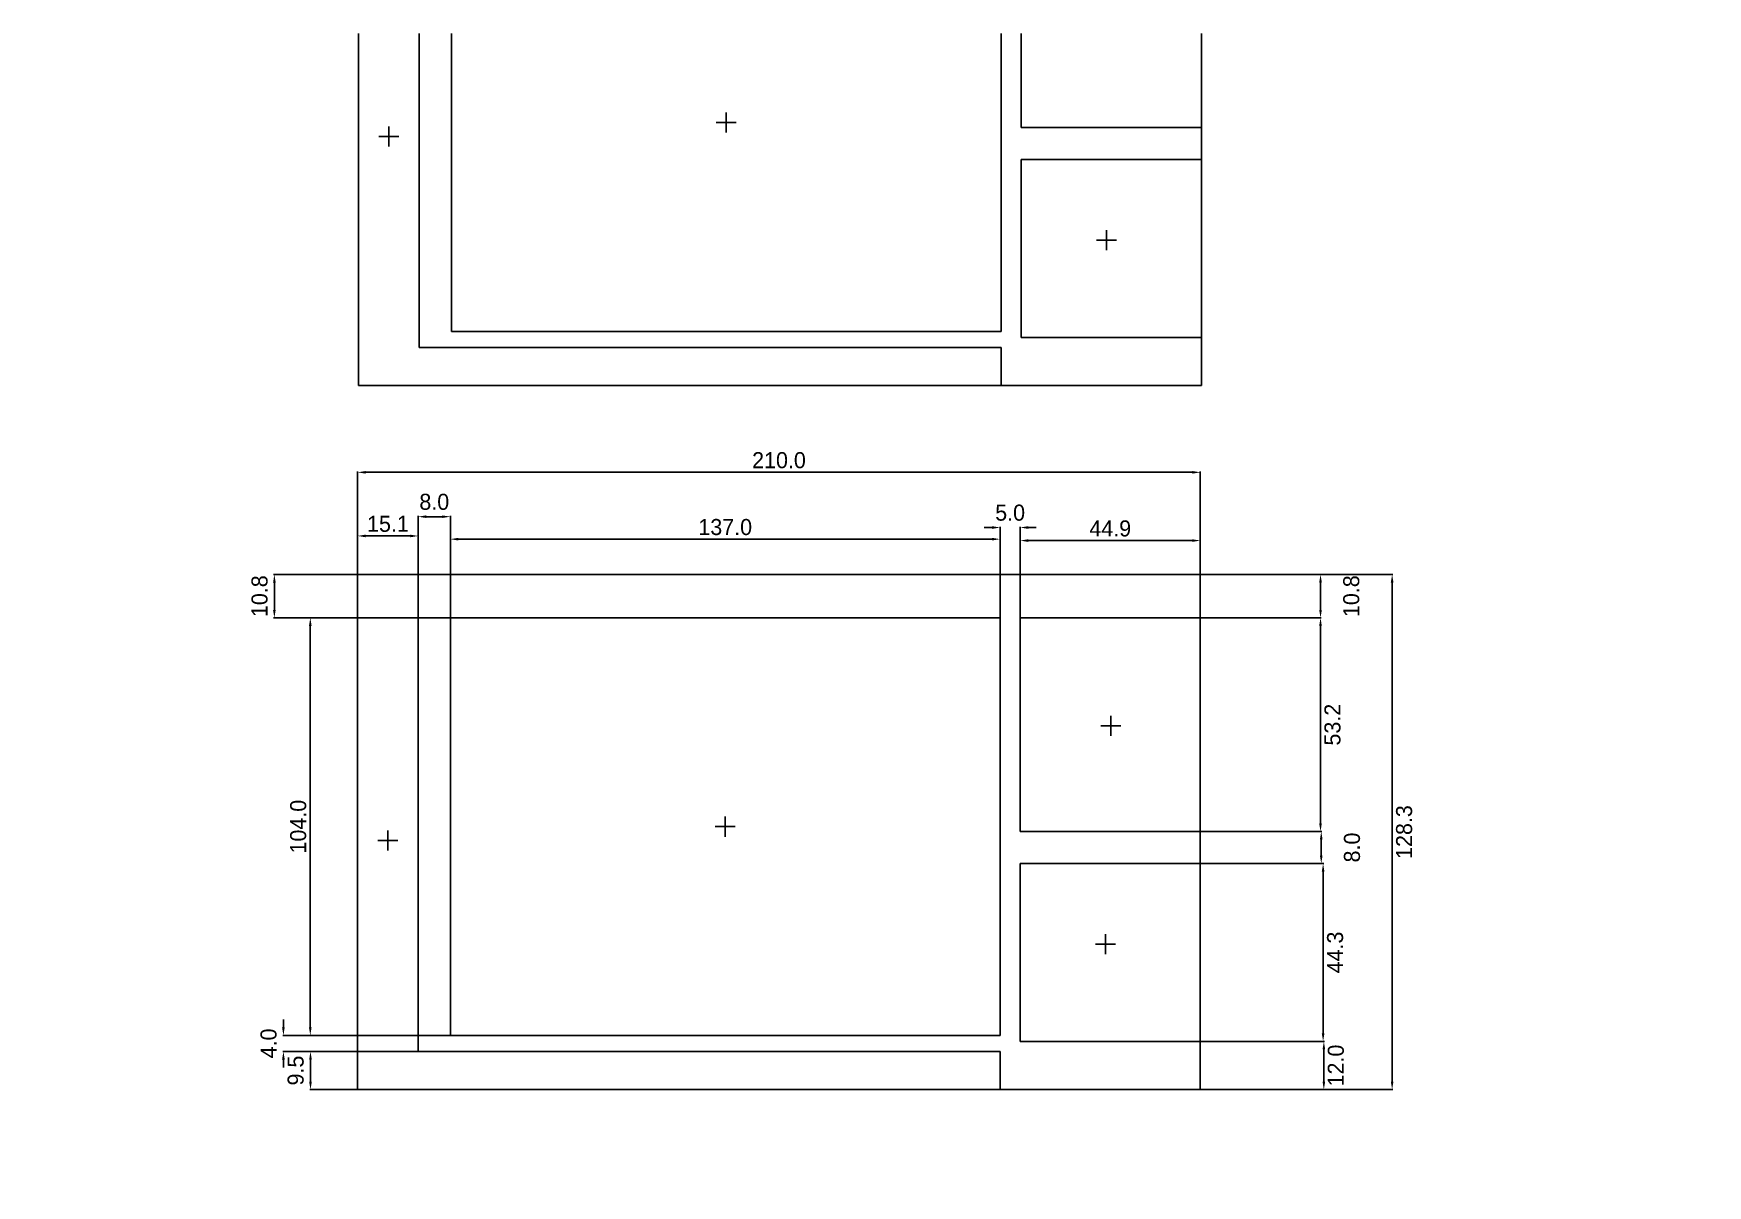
# Paper-space layout 'Layout1' of a CAD drawing. Header units: millimetres. Extents: x 28 to 255, y 20 to 176.
# The model-space entities are those that its viewports show. They can reach past a viewport. Long polylines and large blocks are cut down to what shows.
import ezdxf

# ---------------------------------------------------------------- set-up
doc = ezdxf.new("R2010")
doc.units = ezdxf.units.MM
doc.linetypes.add('ACAD_ISO03W100', pattern=[30, 12, -18])
doc.layers.add('display_hidden', color=2, linetype='ACAD_ISO03W100')
doc.layers.add('ramme', color=4, linetype='Continuous')
doc.layers.get('display_hidden').off()
doc.dimstyles.new('DK-audio', dxfattribs={"dimtxt": 4, "dimasz": 2, "dimexe": 0.18, "dimexo": 0.0625, "dimgap": 1, "dimtad": 2, "dimdec": 1, "dimzin": 0, "dimdsep": 46, "dimtxsty": 'Standard', "dimcen": 5, "dimadec": 1, "dimazin": 0, "dimtfac": 1, "dimtdec": 1, "dimtofl": 0, "dimtmove": 2, "dimatfit": 3, "dimfxl": 0, "dimtolj": 1, "dimtzin": 0, "dimarcsym": 0})

# ---------------------------------------------------------------- blocks, each defined once
blk = doc.blocks.new('*D30')
at = {"layer": 'DEFPOINTS', "color": 0, "ltscale": 0.1}
for p in [(79.35, 219.65), (79.35, 194.2), (289.35, 194.2)]:
    blk.add_point(p, dxfattribs=at)
at = {"layer": 'ramme', "color": 0, "lineweight": -2, "ltscale": 0.1}
for p, q in [((79.35, 194.26), (79.35, 219.83)), ((287.35, 219.65), (81.35, 219.65)), ((289.35, 194.26), (289.35, 219.83))]:
    blk.add_line(p, q, dxfattribs=at)
at = {"layer": 'ramme', "color": 0, "ltscale": 0.1}
for points in [[(81.35, 219.98), (81.35, 219.32), (79.35, 219.65)], [(287.35, 219.98), (287.35, 219.32), (289.35, 219.65)]]:
    blk.add_solid(points, dxfattribs=at)
at = {"layer": 'ramme', "color": 0, "ltscale": 0.1, "insert": (184.35, 222.65), "char_height": 4, "attachment_point": 5}
blk.add_mtext('\\A1;210.0', dxfattribs=at)
blk = doc.blocks.new('*D31')
at = {"layer": 'DEFPOINTS', "color": 0, "ltscale": 0.1}
for p in [(289.35, 194.2), (289.35, 65.9), (337.15, 65.9)]:
    blk.add_point(p, dxfattribs=at)
at = {"layer": 'ramme', "color": 0, "lineweight": -2, "ltscale": 0.1}
for p, q in [((289.41, 194.2), (337.33, 194.2)), ((337.15, 192.2), (337.15, 67.9)), ((289.41, 65.9), (337.33, 65.9))]:
    blk.add_line(p, q, dxfattribs=at)
at = {"layer": 'ramme', "color": 0, "ltscale": 0.1}
for points in [[(336.82, 192.2), (337.48, 192.2), (337.15, 194.2)], [(336.82, 67.9), (337.48, 67.9), (337.15, 65.9)]]:
    blk.add_solid(points, dxfattribs=at)
at = {"layer": 'ramme', "color": 0, "ltscale": 0.1, "insert": (340.15, 130.05), "char_height": 4, "attachment_point": 5, "rotation": 90}
blk.add_mtext('\\A1;128.3', dxfattribs=at)
blk = doc.blocks.new('*D32')
at = {"layer": 'DEFPOINTS', "color": 0, "ltscale": 0.1}
for p in [(289.41, 194.2), (289.35, 183.4), (319.3, 183.4)]:
    blk.add_point(p, dxfattribs=at)
at = {"layer": 'ramme', "color": 0, "lineweight": -2, "ltscale": 0.1}
for p, q in [((289.47, 194.2), (319.48, 194.2)), ((319.3, 192.2), (319.3, 185.4)), ((289.41, 183.4), (319.48, 183.4))]:
    blk.add_line(p, q, dxfattribs=at)
at = {"layer": 'ramme', "color": 0, "ltscale": 0.1}
for points in [[(318.97, 192.2), (319.63, 192.2), (319.3, 194.2)], [(318.97, 185.4), (319.63, 185.4), (319.3, 183.4)]]:
    blk.add_solid(points, dxfattribs=at)
at = {"layer": 'ramme', "color": 0, "ltscale": 0.1, "insert": (326.98, 188.8), "char_height": 4, "attachment_point": 5, "rotation": 90}
blk.add_mtext('\\A1;10.8', dxfattribs=at)
blk = doc.blocks.new('*D33')
at = {"layer": 'DEFPOINTS', "color": 0, "ltscale": 0.1}
for p in [(289.41, 183.4), (289.35, 130.2), (319.3, 130.2)]:
    blk.add_point(p, dxfattribs=at)
at = {"layer": 'ramme', "color": 0, "lineweight": -2, "ltscale": 0.1}
for p, q in [((289.47, 183.4), (319.48, 183.4)), ((319.3, 181.4), (319.3, 132.2)), ((289.41, 130.2), (319.48, 130.2))]:
    blk.add_line(p, q, dxfattribs=at)
at = {"layer": 'ramme', "color": 0, "ltscale": 0.1}
for points in [[(318.97, 181.4), (319.63, 181.4), (319.3, 183.4)], [(318.97, 132.2), (319.63, 132.2), (319.3, 130.2)]]:
    blk.add_solid(points, dxfattribs=at)
at = {"layer": 'ramme', "color": 0, "ltscale": 0.1, "insert": (322.3, 156.8), "char_height": 4, "attachment_point": 5, "rotation": 90}
blk.add_mtext('\\A1;53.2', dxfattribs=at)
blk = doc.blocks.new('*D34')
at = {"layer": 'DEFPOINTS', "color": 0, "ltscale": 0.1}
for p in [(289.41, 130.2), (289.35, 122.2), (319.48, 122.2)]:
    blk.add_point(p, dxfattribs=at)
at = {"layer": 'ramme', "color": 0, "lineweight": -2, "ltscale": 0.1}
for p, q in [((289.47, 130.2), (319.66, 130.2)), ((319.48, 128.2), (319.48, 124.2)), ((289.41, 122.2), (319.66, 122.2))]:
    blk.add_line(p, q, dxfattribs=at)
at = {"layer": 'ramme', "color": 0, "ltscale": 0.1}
for points in [[(319.15, 128.2), (319.81, 128.2), (319.48, 130.2)], [(319.15, 124.2), (319.81, 124.2), (319.48, 122.2)]]:
    blk.add_solid(points, dxfattribs=at)
at = {"layer": 'ramme', "color": 0, "ltscale": 0.1, "insert": (327.16, 126.2), "char_height": 4, "attachment_point": 5, "rotation": 90}
blk.add_mtext('\\A1;8.0', dxfattribs=at)
blk = doc.blocks.new('*D35')
at = {"layer": 'DEFPOINTS', "color": 0, "ltscale": 0.1}
for p in [(289.35, 122.2), (289.35, 77.9), (319.95, 77.9)]:
    blk.add_point(p, dxfattribs=at)
at = {"layer": 'ramme', "color": 0, "lineweight": -2, "ltscale": 0.1}
for p, q in [((289.41, 122.2), (320.13, 122.2)), ((319.95, 120.2), (319.95, 79.9)), ((289.41, 77.9), (320.13, 77.9))]:
    blk.add_line(p, q, dxfattribs=at)
at = {"layer": 'ramme', "color": 0, "ltscale": 0.1}
for points in [[(319.62, 120.2), (320.28, 120.2), (319.95, 122.2)], [(319.62, 79.9), (320.28, 79.9), (319.95, 77.9)]]:
    blk.add_solid(points, dxfattribs=at)
at = {"layer": 'ramme', "color": 0, "ltscale": 0.1, "insert": (322.95, 100.05), "char_height": 4, "attachment_point": 5, "rotation": 90}
blk.add_mtext('\\A1;44.3', dxfattribs=at)
blk = doc.blocks.new('*D36')
at = {"layer": 'DEFPOINTS', "color": 0, "ltscale": 0.1}
for p in [(289.41, 77.9), (289.41, 65.9), (320.13, 65.9)]:
    blk.add_point(p, dxfattribs=at)
at = {"layer": 'ramme', "color": 0, "lineweight": -2, "ltscale": 0.1}
for p, q in [((289.47, 77.9), (320.31, 77.9)), ((320.13, 75.9), (320.13, 67.9)), ((289.47, 65.9), (320.31, 65.9))]:
    blk.add_line(p, q, dxfattribs=at)
at = {"layer": 'ramme', "color": 0, "ltscale": 0.1}
for points in [[(319.8, 75.9), (320.46, 75.9), (320.13, 77.9)], [(319.8, 67.9), (320.46, 67.9), (320.13, 65.9)]]:
    blk.add_solid(points, dxfattribs=at)
at = {"layer": 'ramme', "color": 0, "ltscale": 0.1, "insert": (323.13, 71.9), "char_height": 4, "attachment_point": 5, "rotation": 90}
blk.add_mtext('\\A1;12.0', dxfattribs=at)
blk = doc.blocks.new('*D37')
at = {"layer": 'DEFPOINTS', "color": 0, "ltscale": 0.1}
for p in [(289.35, 202.65), (289.35, 194.2), (244.45, 183.4)]:
    blk.add_point(p, dxfattribs=at)
at = {"layer": 'ramme', "color": 0, "lineweight": -2, "ltscale": 0.1}
for p, q in [((244.45, 183.46), (244.45, 202.83)), ((246.45, 202.65), (287.35, 202.65)), ((289.35, 194.26), (289.35, 202.83))]:
    blk.add_line(p, q, dxfattribs=at)
at = {"layer": 'ramme', "color": 0, "ltscale": 0.1}
for points in [[(246.45, 202.98), (246.45, 202.32), (244.45, 202.65)], [(287.35, 202.98), (287.35, 202.32), (289.35, 202.65)]]:
    blk.add_solid(points, dxfattribs=at)
at = {"layer": 'ramme', "color": 0, "ltscale": 0.1, "insert": (266.9, 205.65), "char_height": 4, "attachment_point": 5}
blk.add_mtext('\\A1;44.9', dxfattribs=at)
blk = doc.blocks.new('*D38')
at = {"layer": 'DEFPOINTS', "color": 0, "ltscale": 0.1}
for p in [(239.45, 205.9), (239.45, 183.4), (244.45, 183.4)]:
    blk.add_point(p, dxfattribs=at)
at = {"layer": 'ramme', "color": 0, "lineweight": -2, "ltscale": 0.1}
for p, q in [((237.45, 205.9), (235.45, 205.9)), ((239.45, 183.46), (239.45, 206.08)), ((244.45, 183.46), (244.45, 206.08)), ((246.45, 205.9), (248.45, 205.9))]:
    blk.add_line(p, q, dxfattribs=at)
at = {"layer": 'ramme', "color": 0, "ltscale": 0.1}
for points in [[(237.45, 206.23), (237.45, 205.57), (239.45, 205.9)], [(246.45, 206.23), (246.45, 205.57), (244.45, 205.9)]]:
    blk.add_solid(points, dxfattribs=at)
at = {"layer": 'ramme', "color": 0, "ltscale": 0.1, "insert": (241.95, 209.58), "char_height": 4, "attachment_point": 5}
blk.add_mtext('\\A1;5.0', dxfattribs=at)
blk = doc.blocks.new('*D39')
at = {"layer": 'DEFPOINTS', "color": 0, "ltscale": 0.1}
for p in [(102.45, 203), (102.45, 183.4), (239.45, 183.4)]:
    blk.add_point(p, dxfattribs=at)
at = {"layer": 'ramme', "color": 0, "lineweight": -2, "ltscale": 0.1}
for p, q in [((102.45, 183.46), (102.45, 203.18)), ((237.45, 203), (104.45, 203)), ((239.45, 183.46), (239.45, 203.18))]:
    blk.add_line(p, q, dxfattribs=at)
at = {"layer": 'ramme', "color": 0, "ltscale": 0.1}
for points in [[(104.45, 203.33), (104.45, 202.67), (102.45, 203)], [(237.45, 203.33), (237.45, 202.67), (239.45, 203)]]:
    blk.add_solid(points, dxfattribs=at)
at = {"layer": 'ramme', "color": 0, "ltscale": 0.1, "insert": (170.95, 206), "char_height": 4, "attachment_point": 5}
blk.add_mtext('\\A1;137.0', dxfattribs=at)
blk = doc.blocks.new('*D40')
at = {"layer": 'DEFPOINTS', "color": 0, "ltscale": 0.1}
for p in [(94.45, 208.6), (94.45, 183.4), (102.45, 183.4)]:
    blk.add_point(p, dxfattribs=at)
at = {"layer": 'ramme', "color": 0, "lineweight": -2, "ltscale": 0.1}
for p, q in [((94.45, 183.46), (94.45, 208.78)), ((100.45, 208.6), (96.45, 208.6)), ((102.45, 183.46), (102.45, 208.78))]:
    blk.add_line(p, q, dxfattribs=at)
at = {"layer": 'ramme', "color": 0, "ltscale": 0.1}
for points in [[(96.45, 208.93), (96.45, 208.27), (94.45, 208.6)], [(100.45, 208.93), (100.45, 208.27), (102.45, 208.6)]]:
    blk.add_solid(points, dxfattribs=at)
at = {"layer": 'ramme', "color": 0, "ltscale": 0.1, "insert": (98.45, 212.28), "char_height": 4, "attachment_point": 5}
blk.add_mtext('\\A1;8.0', dxfattribs=at)
blk = doc.blocks.new('*D41')
at = {"layer": 'DEFPOINTS', "color": 0, "ltscale": 0.1}
for p in [(79.35, 203.8), (79.35, 183.46), (94.45, 183.46)]:
    blk.add_point(p, dxfattribs=at)
at = {"layer": 'ramme', "color": 0, "lineweight": -2, "ltscale": 0.1}
for p, q in [((79.35, 183.52), (79.35, 203.98)), ((92.45, 203.8), (81.35, 203.8)), ((94.45, 183.52), (94.45, 203.98))]:
    blk.add_line(p, q, dxfattribs=at)
at = {"layer": 'ramme', "color": 0, "ltscale": 0.1}
for points in [[(81.35, 204.13), (81.35, 203.47), (79.35, 203.8)], [(92.45, 204.13), (92.45, 203.47), (94.45, 203.8)]]:
    blk.add_solid(points, dxfattribs=at)
at = {"layer": 'ramme', "color": 0, "ltscale": 0.1, "insert": (86.9, 206.8), "char_height": 4, "attachment_point": 5}
blk.add_mtext('\\A1;15.1', dxfattribs=at)
blk = doc.blocks.new('*D42')
at = {"layer": 'DEFPOINTS', "color": 0, "ltscale": 0.1}
for p in [(79.35, 194.2), (58.6, 183.4), (102.45, 183.4)]:
    blk.add_point(p, dxfattribs=at)
at = {"layer": 'ramme', "color": 0, "lineweight": -2, "ltscale": 0.1}
for p, q in [((79.29, 194.2), (58.42, 194.2)), ((58.6, 192.2), (58.6, 185.4)), ((102.39, 183.4), (58.42, 183.4))]:
    blk.add_line(p, q, dxfattribs=at)
at = {"layer": 'ramme', "color": 0, "ltscale": 0.1}
for points in [[(58.27, 192.2), (58.93, 192.2), (58.6, 194.2)], [(58.27, 185.4), (58.93, 185.4), (58.6, 183.4)]]:
    blk.add_solid(points, dxfattribs=at)
at = {"layer": 'ramme', "color": 0, "ltscale": 0.1, "insert": (54.92, 188.8), "char_height": 4, "attachment_point": 5, "rotation": 90}
blk.add_mtext('\\A1;10.8', dxfattribs=at)
blk = doc.blocks.new('*D43')
at = {"layer": 'DEFPOINTS', "color": 0, "ltscale": 0.1}
for p in [(102.45, 183.4), (67.55, 79.4), (102.45, 79.4)]:
    blk.add_point(p, dxfattribs=at)
at = {"layer": 'ramme', "color": 0, "lineweight": -2, "ltscale": 0.1}
for p, q in [((102.39, 183.4), (67.37, 183.4)), ((67.55, 181.4), (67.55, 81.4)), ((102.39, 79.4), (67.37, 79.4))]:
    blk.add_line(p, q, dxfattribs=at)
at = {"layer": 'ramme', "color": 0, "ltscale": 0.1}
for points in [[(67.22, 181.4), (67.88, 181.4), (67.55, 183.4)], [(67.22, 81.4), (67.88, 81.4), (67.55, 79.4)]]:
    blk.add_solid(points, dxfattribs=at)
at = {"layer": 'ramme', "color": 0, "ltscale": 0.1, "insert": (64.55, 131.4), "char_height": 4, "attachment_point": 5, "rotation": 90}
blk.add_mtext('\\A1;104.0', dxfattribs=at)
blk = doc.blocks.new('*D44')
at = {"layer": 'DEFPOINTS', "color": 0, "ltscale": 0.1}
for p in [(60.85, 79.4), (102.45, 79.4), (94.45, 75.4)]:
    blk.add_point(p, dxfattribs=at)
at = {"layer": 'ramme', "color": 0, "lineweight": -2, "ltscale": 0.1}
for p, q in [((102.39, 79.4), (60.67, 79.4)), ((60.85, 81.4), (60.85, 83.4)), ((94.39, 75.4), (60.67, 75.4)), ((60.85, 73.4), (60.85, 71.4))]:
    blk.add_line(p, q, dxfattribs=at)
at = {"layer": 'ramme', "color": 0, "ltscale": 0.1}
for points in [[(60.52, 81.4), (61.18, 81.4), (60.85, 79.4)], [(60.52, 73.4), (61.18, 73.4), (60.85, 75.4)]]:
    blk.add_solid(points, dxfattribs=at)
at = {"layer": 'ramme', "color": 0, "ltscale": 0.1, "insert": (57.17, 77.4), "char_height": 4, "attachment_point": 5, "rotation": 90}
blk.add_mtext('\\A1;4.0', dxfattribs=at)
blk = doc.blocks.new('*D45')
at = {"layer": 'DEFPOINTS', "color": 0, "ltscale": 0.1}
for p in [(94.45, 75.4), (67.6, 65.9), (79.35, 65.9)]:
    blk.add_point(p, dxfattribs=at)
at = {"layer": 'ramme', "color": 0, "lineweight": -2, "ltscale": 0.1}
for p, q in [((94.39, 75.4), (67.42, 75.4)), ((67.6, 73.4), (67.6, 67.9)), ((79.29, 65.9), (67.42, 65.9))]:
    blk.add_line(p, q, dxfattribs=at)
at = {"layer": 'ramme', "color": 0, "ltscale": 0.1}
for points in [[(67.27, 73.4), (67.93, 73.4), (67.6, 75.4)], [(67.27, 67.9), (67.93, 67.9), (67.6, 65.9)]]:
    blk.add_solid(points, dxfattribs=at)
at = {"layer": 'ramme', "color": 0, "ltscale": 0.1, "insert": (63.92, 70.65), "char_height": 4, "attachment_point": 5, "rotation": 90}
blk.add_mtext('\\A1;9.5', dxfattribs=at)

msp = doc.modelspace()

# ---------------------------------------------------------------- linework, layer by layer
at = {"layer": 'ramme', "color": 0, "ltscale": 0.1}
for p, q in [((79.6, 369.55), (79.6, 241.25)), ((94.7, 250.75), (94.7, 369.55)), ((289.6, 369.55), (289.6, 241.25)), ((102.7, 358.75), (102.7, 254.75)), ((239.7, 358.75), (239.7, 254.75)), ((244.7, 358.75), (244.7, 305.55)), ((267.3, 334.35), (267.3, 329.35)), ((171.2, 309.25), (171.2, 304.25)), ((87.1, 305.8), (87.1, 300.8)), ((168.7, 306.75), (173.7, 306.75)), ((173.7, 306.75), (168.7, 306.75)), ((289.6, 305.55), (244.7, 305.55)), ((84.6, 303.3), (89.6, 303.3)), ((89.6, 303.3), (84.6, 303.3)), ((289.6, 297.55), (244.7, 297.55)), ((244.7, 297.55), (244.7, 253.25)), ((266, 280), (266, 275)), ((263.5, 277.5), (268.5, 277.5)), ((268.5, 277.5), (263.5, 277.5)), ((102.7, 254.75), (239.7, 254.75)), ((94.7, 250.75), (239.7, 250.75)), ((239.7, 250.75), (239.7, 241.25)), ((289.6, 253.25), (244.7, 253.25)), ((289.6, 241.25), (79.6, 241.25)), ((289.35, 194.2), (79.35, 194.2)), ((79.35, 194.2), (79.35, 65.9)), ((94.45, 75.4), (94.45, 194.2)), ((289.35, 194.2), (289.35, 65.9)), ((102.45, 183.4), (239.45, 183.4)), ((102.45, 183.4), (102.45, 79.4)), ((239.45, 183.4), (239.45, 79.4)), ((244.45, 183.4), (244.45, 130.2)), ((244.45, 183.4), (289.35, 183.4)), ((267.05, 159), (267.05, 154)), ((264.55, 156.5), (269.55, 156.5)), ((269.55, 156.5), (264.55, 156.5)), ((170.95, 133.9), (170.95, 128.9)), ((86.85, 130.45), (86.85, 125.45)), ((168.45, 131.4), (173.45, 131.4)), ((173.45, 131.4), (168.45, 131.4)), ((289.35, 130.2), (244.45, 130.2)), ((84.35, 127.95), (89.35, 127.95)), ((89.35, 127.95), (84.35, 127.95)), ((289.35, 122.2), (244.45, 122.2)), ((244.45, 122.2), (244.45, 77.9)), ((265.75, 104.65), (265.75, 99.65)), ((263.25, 102.15), (268.25, 102.15)), ((268.25, 102.15), (263.25, 102.15)), ((102.45, 79.4), (239.45, 79.4)), ((94.45, 75.4), (239.45, 75.4)), ((239.45, 75.4), (239.45, 65.9)), ((289.35, 77.9), (244.45, 77.9)), ((289.35, 65.9), (79.35, 65.9))]:
    msp.add_line(p, q, dxfattribs=at)

# ---------------------------------------------------------------- dimensions: what is measured, and where the dimension line sits
at = {"layer": 'ramme', "color": 5, "ltscale": 0.1}
for base, p1, p2, picture, middle in [((79.35, 219.65), (289.35, 194.2), (79.35, 194.2), '*D30', (184.35, 222.65)), ((94.45, 208.6), (102.45, 183.4), (94.45, 183.4), '*D40', (98.45, 212.28)), ((79.35, 203.8), (94.45, 183.46), (79.35, 183.46), '*D41', (86.9, 206.8)), ((102.45, 203), (239.45, 183.4), (102.45, 183.4), '*D39', (170.95, 206)), ((239.45, 205.9), (244.45, 183.4), (239.45, 183.4), '*D38', (241.95, 209.58)), ((289.35, 202.65), (244.45, 183.4), (289.35, 194.2), '*D37', (266.9, 205.65))]:
    dim = msp.add_linear_dim(base=base, p1=p1, p2=p2, dimstyle='DK-audio', dxfattribs=at)
    dim.commit()
    dim.dimension.update_dxf_attribs({"geometry": picture, "text_midpoint": middle})
for base, p1, p2, picture, middle in [((58.6, 183.4), (79.35, 194.2), (102.45, 183.4), '*D42', (54.92, 188.8)), ((337.15, 65.9), (289.35, 194.2), (289.35, 65.9), '*D31', (340.15, 130.05)), ((319.3, 183.4), (289.41, 194.2), (289.35, 183.4), '*D32', (326.98, 188.8)), ((67.55, 79.4), (102.45, 183.4), (102.45, 79.4), '*D43', (64.55, 131.4)), ((319.3, 130.2), (289.41, 183.4), (289.35, 130.2), '*D33', (322.3, 156.8)), ((319.48, 122.2), (289.41, 130.2), (289.35, 122.2), '*D34', (327.16, 126.2)), ((319.95, 77.9), (289.35, 122.2), (289.35, 77.9), '*D35', (322.95, 100.05)), ((60.85, 79.4), (94.45, 75.4), (102.45, 79.4), '*D44', (57.17, 77.4)), ((67.6, 65.9), (94.45, 75.4), (79.35, 65.9), '*D45', (63.92, 70.65)), ((320.13, 65.9), (289.41, 77.9), (289.41, 65.9), '*D36', (323.13, 71.9))]:
    dim = msp.add_linear_dim(base=base, p1=p1, p2=p2, angle=90, dimstyle='DK-audio', dxfattribs=at)
    dim.commit()
    dim.dimension.update_dxf_attribs({"geometry": picture, "text_midpoint": middle})

psp = doc.layouts.get("Layout1")

# ---------------------------------------------------------------- viewports
at = {"layer": 'display_hidden', "ltscale": 0.1}
psp.add_viewport(center=(141.83, 97.55), size=(226.92, 156.0745), view_center_point=(207.16, 185.49), view_height=286.927, dxfattribs=at)

doc.saveas('drawing.dxf')
